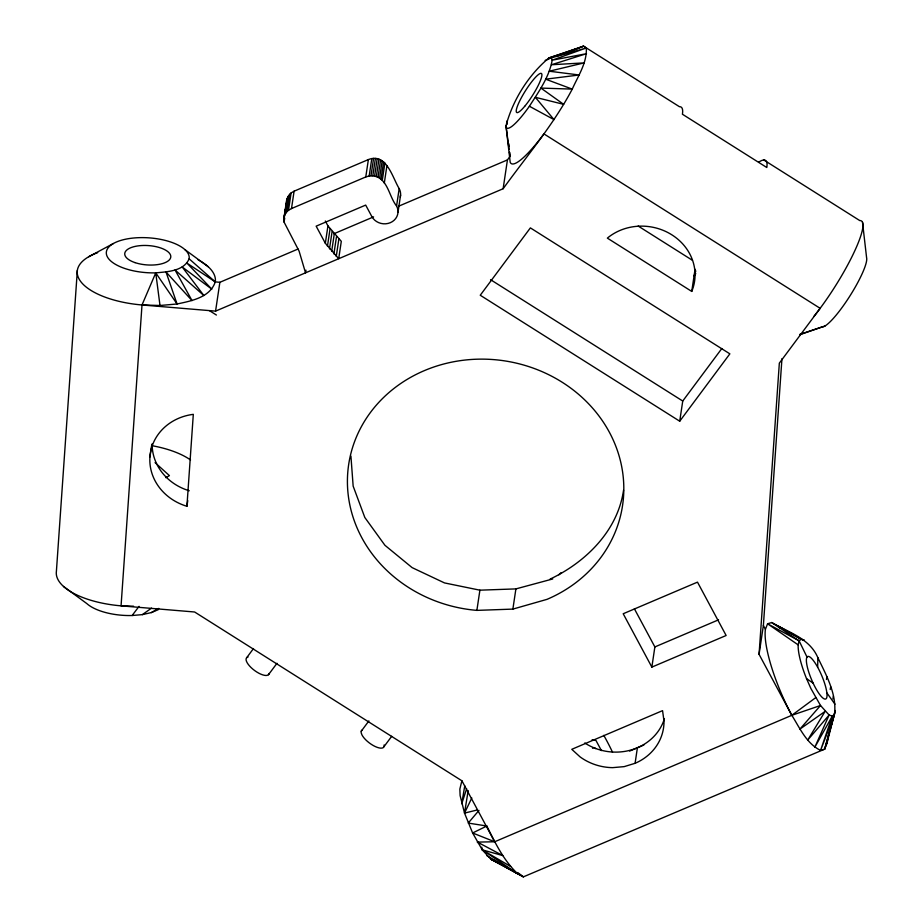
<?xml version="1.0" encoding="UTF-8"?>
<svg xmlns="http://www.w3.org/2000/svg" width="923" height="923" viewBox="0 0 923 923"><rect width="100%" height="100%" fill="white"/><g stroke="black" fill="none" stroke-linecap="round" stroke-linejoin="round"><path stroke-width="1.38" d="M826.846 740.95L826.835 743.638L824.666 749.153L523.422 876.85L490.817 859.163L482.244 849.841L472.622 832.984L464.523 813.105L460.116 795.545L459.85 789.107L461.881 780.777L194.626 611.995L121.063 605.846A69.237 29.075 4 0 1 56.407 571.245L77.347 270.381M817.663 667.214A23.075 5.469 67 0 0 807.313 666.948A23.075 5.469 67 0 0 825.139 699.103A23.075 5.469 67 0 0 817.663 667.214L817.859 657.684C809.679 638.266 788.438 632.359 771.686 622.54L767.59 623.786L765.421 629.301A69.237 16.337 66.9 0 0 791.819 715.302C799.756 727.912 806.471 743.546 820.559 750.387L824.666 749.153L834.415 714.54C837.196 694.546 826.247 675.209 817.859 657.684M198.122 259.836A69.237 29.075 4 0 1 215.278 281.907C210.017 297.564 191.223 300.956 177.066 303.99L155.756 272.862A41.547 17.445 4 0 1 106.549 254.748A41.547 17.445 4 0 1 146.965 237.73A41.547 17.445 4 0 1 189.134 258.809C183.804 271.247 167.398 271.743 155.756 272.862L142.004 304.971L121.063 605.846L133.523 606.203M151.845 447.182L152.041 444.309M186.919 506.277L193.311 414.346A52.115 47.269 8.5 0 0 149.93 456.954A52.115 47.269 8.5 0 0 186.919 506.277L187.761 500.635M800.426 638.866L804.406 640.354L801.222 639.281L799.11 640.827L798.187 644.889A41.547 9.807 66.9 0 0 806.529 678.613L810.902 688.512L820.512 705.495L799.906 729.112L825.093 711.402L807.752 740.015L829.119 715.025L814.79 747.284L832.292 716.086L820.559 750.387L834.415 714.54L832.292 716.086L829.119 715.025L820.512 705.495L791.819 715.302L759.064 654.326L779.335 363.143L820.143 308.317L543.947 133.904A69.237 12.737 -57.7 0 1 510.177 162.194L505.977 125.736C512.865 99.961 528.429 75.075 548.908 57.941L583.544 46.15L679.443 106.71A69.237 12.737 -57.7 0 1 682.42 114.233L766.805 167.524A69.237 12.737 -57.7 0 0 758.648 162.194M759.064 654.326L763.379 625.494L781.943 358.701M305.94 270.151L305.536 272.827L299.11 251.171L284.088 222.12L284.076 217.205L287.826 196.749L291.103 192.93L294.102 191.176L368.381 159.575C386.622 152.387 392.529 177.92 399.186 188.604A13.845 12.564 8.5 0 1 400.236 197.187M287.145 198.249L285.045 212.463M635.093 763.298A52.138 47.281 8.5 0 0 664.006 721.198L662.564 710.641L571.775 749.314L580.117 756.918A52.138 47.281 8.5 0 0 612.63 767.648L624.167 766.632L635.093 763.298L637.401 747.757M149.93 456.954L151.614 445.671M97.676 252.66A69.237 29.075 4 0 0 81.628 282.68A69.237 29.075 4 0 0 142.004 304.971L215.567 311.12L219.87 282.3L298.06 249.014M283.846 218.832L286.672 199.829M283.846 220.482L284.642 215.14M284.088 222.12L284.688 218.105M284.538 215.636L287.826 196.749M285.219 214.124L286.118 212.728L288.726 195.341M286.118 212.728L287.226 211.448L289.822 194.061M287.226 211.448L288.495 210.306L291.103 192.93M288.495 210.306L291.495 208.563L294.102 191.176M327.942 225.893L341.302 241.33L338.706 258.705L325.346 243.268L327.942 225.893L325.323 221.001M327.446 246.21L330.053 228.835M329.499 248.852L332.107 231.477M331.657 251.425L334.264 234.05M333.907 253.929L336.514 236.553M336.26 256.352L338.868 238.976M291.495 208.563L365.773 176.951L368.381 159.575M365.773 176.951L369.188 175.97L371.796 158.594M369.188 175.97L370.977 175.797L373.584 158.421M370.977 175.797L372.788 175.843L375.396 158.468M325.346 243.268L316.151 226.158L365.681 205.091L371.819 216.524A13.845 12.564 8.5 0 0 390.337 222.685A13.845 12.564 8.5 0 0 396.578 205.979C389.114 196.887 388.006 179.166 374.588 176.108L377.184 158.721M376.33 176.57L378.938 159.194M378.003 177.239L380.611 159.864M379.572 178.104L382.18 160.729M381.003 179.143L383.61 161.756M382.284 180.331L384.891 162.956M384.303 183.112L386.899 165.736M396.578 205.979L399.186 188.604M397.986 212.405L400.594 195.03M215.567 311.12L503.127 188.742L507.442 159.91L509.992 156.483L509.6 152.249M476.879 610.38A138.473 125.597 8.5 0 1 358.989 431.306A138.473 125.597 8.5 0 1 580.948 396.394A138.473 125.597 8.5 0 1 547.016 599.35L512.876 609.099L476.879 610.38L479.902 590.178L515.899 588.897L552.727 578.963M512.876 609.099L515.899 588.897M691.742 291.426A52.115 47.269 8.5 0 0 671.852 234.823A52.115 47.269 8.5 0 0 607.357 238.122L691.742 291.426L695.054 269.251M679.72 421.211L729.862 353.844L530.379 227.889L480.248 295.245L679.72 421.211L682.743 401.032L721.832 348.513M651.857 667.11L623.198 613.749L697.488 582.136L726.136 635.497L651.857 667.11L654.869 646.931L634.401 608.822M477.064 810.025L464.523 813.105L468.18 790.538M464.754 785.819L461.754 803.714L466.657 788.738M830.204 689.527L830.665 686.735M832.915 698.919L833.388 696.092M826.443 679.466L826.996 676.767M828.866 733.773L826.835 743.638L835.327 710.491L824.666 749.153M623.544 490.228C617.672 530.84 585.851 562.142 550.027 579.148M464.523 813.105L471.803 797.945M509.081 149.491L505.977 125.736A41.547 7.638 -57.7 0 0 529.398 106.249C538.571 91.919 549.173 77.278 552.173 60.191L551.296 57.872L548.908 57.941L577.013 48.781M503.127 188.742C526.756 155.975 553.315 124.997 572.26 89.116C578.063 76.044 587.12 62.81 586.324 47.973L583.544 46.15L551.296 57.872L586.324 47.973L552.173 60.191L586.509 53.684L551.469 64.748L584.097 62.891L549.243 71.221L579.229 74.982L545.631 79.182L572.26 89.116L540.901 88.077L563.653 104.345L535.363 97.307L553.996 119.621L529.398 106.249M246.695 657.695L253.49 648.557M248.045 657.026A13.845 5.25 36.7 0 0 251.079 667.56A13.845 5.25 36.7 0 0 267.116 675.382L268.478 674.713L276.981 663.291M695.78 273.6L694.061 275.908A52.115 47.269 8.5 0 0 695.792 270.901M361.251 731.189L368.9 720.909M384.072 746.569L391.721 736.289M63.491 586.44L86.797 603.561A41.547 17.445 4 0 0 132.127 615.514L139.061 606.353M478.956 810.394L468.226 823.085L486.825 826.004C495.201 842.964 503.704 860.571 517.653 873.735L486.825 855.656M558.876 574.81L560.919 572.791M815.667 697.684L791.819 715.302L494.67 841.764L477.41 842.099L479.706 843.841M132.127 615.514L142.373 614.626L151.534 608.119M165.828 477.699L169.428 475.622L155.076 462.631M142.373 614.626L151.349 612.584L158.756 608.419M88.746 256.732L113.356 243.534M486.825 826.004L472.622 832.984L494.67 841.764L461.915 780.789M151.349 612.584L158.456 609.561M333.838 233.796L373.596 216.87M398.771 206.152L507.442 159.91M654.869 646.931L718.544 619.829M629.613 751.08L643.885 744.999M578.352 48.342L583.544 46.15M545.17 60.41L549.15 58.957M557.123 56.061L577.025 48.827M799.71 334.749L822.139 326.95A41.547 7.638 -57.7 0 0 849.206 297.079A41.547 7.638 -57.7 0 0 866.593 257.679L862.52 222.374M799.687 334.438L825.058 325.969M142.004 304.971L160.002 305.49L177.066 303.99L166.013 271.997L192.03 300.61L175.035 269.978L203.879 295.556L182.189 266.966L211.817 289.176L187 263.159L215.278 281.907L219.87 282.3M372.788 175.843L374.588 176.108M592.116 739.75L595.958 740.465L601.427 750.618M479.902 590.178L444.505 582.921L416.988 569.929L412.108 567.61L384.937 545.297L364.827 517.503L353.151 486.121L350.925 456.135M517.676 872.512L523.422 876.85L490.817 859.163L493.955 860.121M490.817 859.163L497.37 862.105M477.41 842.099L502.781 855.575L482.244 849.841L481.771 847.141M807.014 657.095L799.11 640.827L767.59 623.786L798.187 644.889M510.615 866.478L482.244 849.841L517.653 873.735M763.84 160.002L859.74 220.562A69.237 12.737 -57.7 0 1 853.417 253.71A69.237 12.737 -57.7 0 1 813.855 316.451M638.185 226.054L692.435 260.309M490.563 279.681L682.743 401.032M209.406 310.613L216.397 315.031M799.11 640.827L771.686 622.54L801.222 639.281L777.466 625.656L780.108 628.378M806.529 678.613L813.117 683.135M184.992 249.683L208.194 266.724M189.134 258.809L215.278 281.907M826.893 692.954L834.98 704.191M763.379 625.494L765.421 629.301M507.281 123.936L506.681 121.19L506.946 124.017M509.45 152.283L509.992 156.483M155.756 272.862L160.002 305.49M508.804 143.78L509.069 146.595M603.78 735.354A69.237 16.337 66.9 0 1 612.526 752.233M152.018 445.694A69.237 29.075 4 0 1 190.542 459.954M189.238 490.759A52.115 47.269 8.5 0 1 152.145 444.067M384.13 744.953A13.845 5.25 36.7 0 1 375.407 746.615A13.845 5.25 36.7 0 1 361.908 734.812L361.193 732.793A13.845 5.25 36.7 0 1 362.093 730.105M269.089 673.467A13.845 5.25 36.7 0 1 268.478 674.713M664.422 718.705A52.138 47.281 8.5 0 1 584.778 742.98M592.531 748.253A23.075 5.446 66.9 0 1 595.727 748.611M524.668 106.353A23.075 4.246 -57.7 0 0 541.709 73.817A23.075 4.246 -57.7 0 0 520.837 98.726A23.075 4.246 -57.7 0 0 524.668 106.353M135.035 262.617A23.075 9.692 4 0 0 170.755 257.171A23.075 9.692 4 0 0 137.515 245.968A23.075 9.692 4 0 0 135.035 262.617"/></g></svg>
